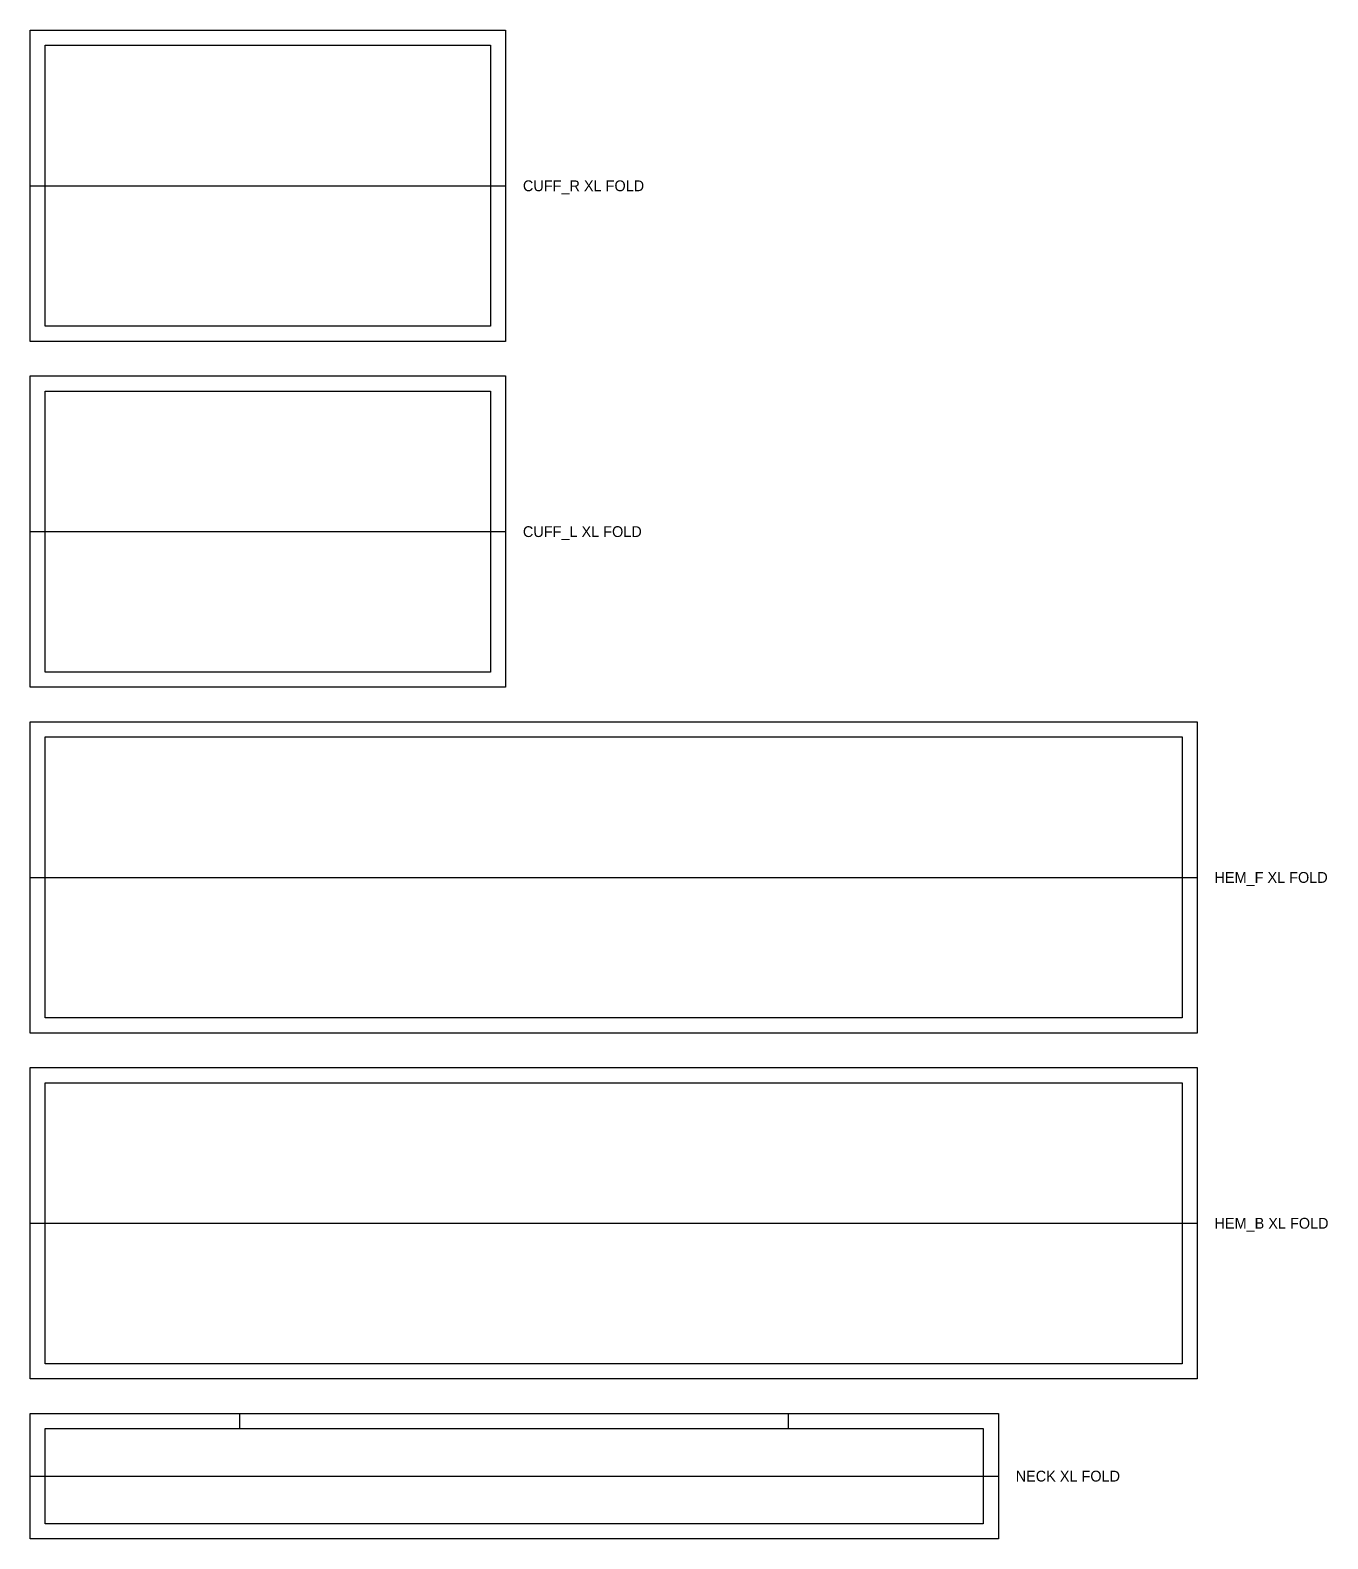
# Model space of a CAD drawing. Extents: x 24 to 1315, y 28 to 2107.
# Drawn here: x 28 to 628, y 28 to 726 of the extents above; entities that cross this region are included whole.
import ezdxf

# ---------------------------------------------------------------- set-up
doc = ezdxf.new("R2010")
doc.units = 0
for name, color, linetype in [('CUT', 7, 'CONTINUOUS'), ('FOLD', 6, 'CONTINUOUS'), ('NOTCH', 1, 'CONTINUOUS'), ('SEW', 5, 'CONTINUOUS'), ('TEXT', 2, 'CONTINUOUS')]:
    doc.layers.add(name, color=color, linetype=linetype)

msp = doc.modelspace()

# ---------------------------------------------------------------- linework, layer by layer
at = {"layer": 'CUT'}
for points in [[(28, 726), (248, 726), (248, 582), (28, 582)], [(28, 566), (248, 566), (248, 422), (28, 422)], [(28, 406), (568, 406), (568, 262), (28, 262)], [(28, 246), (568, 246), (568, 102), (28, 102)], [(28, 86), (476, 86), (476, 28), (28, 28)]]:
    msp.add_lwpolyline(points, close=True, dxfattribs=at)
at = {"layer": 'FOLD'}
for points in [[(28, 654), (248, 654)], [(28, 494), (248, 494)], [(28, 334), (568, 334)], [(28, 174), (568, 174)], [(28, 57), (476, 57)]]:
    msp.add_lwpolyline(points, dxfattribs=at)
at = {"layer": 'NOTCH'}
for points in [[(125.055, 79), (125.055, 86)], [(378.945, 79), (378.945, 86)]]:
    msp.add_lwpolyline(points, dxfattribs=at)
at = {"layer": 'SEW'}
for points in [[(35, 719), (241, 719), (241, 589), (35, 589)], [(35, 559), (241, 559), (241, 429), (35, 429)], [(35, 399), (561, 399), (561, 269), (35, 269)], [(35, 239), (561, 239), (561, 109), (35, 109)], [(35, 79), (469, 79), (469, 35), (35, 35)]]:
    msp.add_lwpolyline(points, close=True, dxfattribs=at)

# ---------------------------------------------------------------- texts
at = {"layer": 'TEXT'}
for s, p in [('CUFF_R XL FOLD', (256, 651.5)), ('CUFF_L XL FOLD', (256, 491.5)), ('HEM_F XL FOLD', (576, 331.5)), ('HEM_B XL FOLD', (576, 171.5)), ('NECK XL FOLD', (484, 54.5))]:
    msp.add_text(s, height=5, dxfattribs=at).set_placement(p)

doc.saveas('drawing.dxf')
